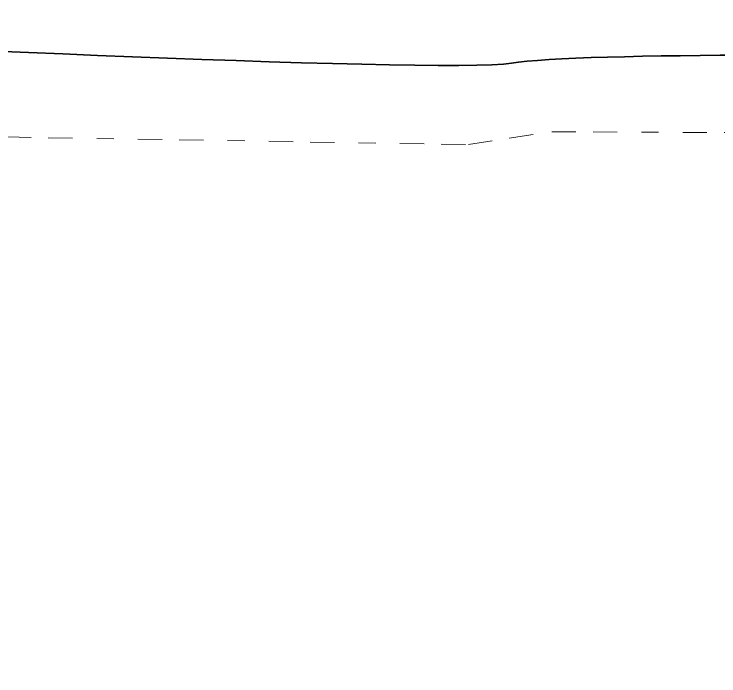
# Model space of a CAD drawing. Header units: inches. Extents: x 35 to 560, y 561 to 1057.
# Drawn here: x 224.095 to 228.209, y 572.081 to 575.942 of the extents above; entities that cross this region are included whole.
import ezdxf

# ---------------------------------------------------------------- set-up
doc = ezdxf.new("R2010")
doc.units = ezdxf.units.IN
doc.header["$MEASUREMENT"] = 0
doc.linetypes.add('AI-Linetype-6', pattern=[0.635, 0.141111, -0.035278, 0.141111, -0.141111, 0.035278, -0.141111])
doc.layers.add('Livello 1', color=7, linetype='Continuous')

msp = doc.modelspace()

# ---------------------------------------------------------------- linework, layer by layer
at = {"layer": 'Livello 1', "linetype": 'AI-Linetype-6', "lineweight": 18}
msp.add_lwpolyline([(221.7606, 575.2631), (226.7465, 575.1806), (227.2329, 575.2556), (238.5893, 575.2048)], dxfattribs=at)
at = {"layer": 'Livello 1', "lineweight": 35}
msp.add_open_spline([(239.2634, 562.9266), (239.2634, 562.9266), (239.5295, 563.1262), (239.5295, 563.1262), (239.5295, 563.1262), (239.2315, 563.3574), (239.2315, 563.3574), (239.2315, 563.3574), (239.5295, 563.5912), (239.5295, 563.5912), (239.5295, 563.5912), (239.5322, 565.6784), (239.5352, 568.0698), (239.5367, 569.3304), (239.3754, 570.6169), (239.3766, 571.7854), (239.3768, 571.9317), (239.5398, 572.134), (239.54, 572.2743), (239.5414, 573.6598), (239.5422, 574.8531), (239.5418, 575.1037), (239.5416, 575.2844), (239.2862, 575.2876), (239.2853, 575.3394), (239.2824, 575.4938), (239.5295, 575.5924), (239.5295, 575.5924), (239.5295, 575.5924), (239.5295, 575.6927), (239.5295, 575.6927), (239.5147, 575.7425), (238.9685, 575.8579), (238.7735, 575.7906), (238.6636, 575.7526), (236.1314, 575.7287), (233.8273, 575.7152), (232.048, 575.7047), (230.4048, 575.7004), (230.1181, 575.7004), (229.4602, 575.7004), (227.3878, 575.7229), (226.9979, 575.6555), (226.6079, 575.5882), (222.4583, 575.7971), (222.4583, 575.7971), (221.8228, 575.9032), (221.5762, 575.8916), (221.43, 575.9421), (221.43, 575.9421), (221.4549, 575.6813), (221.4549, 575.6813), (221.4549, 575.6813), (221.6327, 575.4642), (221.6327, 575.4642), (221.6327, 575.4642), (221.4549, 575.2759), (221.4549, 575.2759), (221.4549, 575.2759), (221.313, 571.5703), (221.6528, 570.2013), (221.7083, 569.9776), (221.4631, 569.6675), (221.4634, 569.4387), (221.4664, 566.52), (221.4664, 563.583), (221.4549, 563.6197), (221.4532, 563.6247), (221.5706, 563.5079), (221.7468, 563.3952), (221.8018, 563.3601), (221.4975, 563.1175), (221.4955, 562.9934), (221.4955, 562.9934), (221.7468, 562.7514), (222.356, 562.9198), (222.356, 562.9198), (224.7106, 562.9291), (224.7106, 562.9291), (224.7106, 562.9291), (225.3334, 563.0439), (225.3334, 563.0439), (225.3334, 563.0439), (232.5817, 562.9604), (232.5817, 562.9604), (232.5817, 562.9604), (238.867, 562.9853), (238.867, 562.9853), (238.867, 562.9853), (238.9123, 562.7081), (239.2634, 562.9266)], degree=3, knots=[0, 0, 0, 0, 1, 1, 1, 2, 2, 2, 3, 3, 3, 4, 4, 4, 5, 5, 5, 6, 6, 6, 7, 7, 7, 8, 8, 8, 9, 9, 9, 10, 10, 10, 11, 11, 11, 12, 12, 12, 13, 13, 13, 14, 14, 14, 15, 15, 15, 16, 16, 16, 17, 17, 17, 18, 18, 18, 19, 19, 19, 20, 20, 20, 21, 21, 21, 22, 22, 22, 23, 23, 23, 24, 24, 24, 25, 25, 25, 26, 26, 26, 27, 27, 27, 28, 28, 28, 29, 29, 29, 30, 30, 30, 30], dxfattribs=at)

doc.saveas('drawing.dxf')
